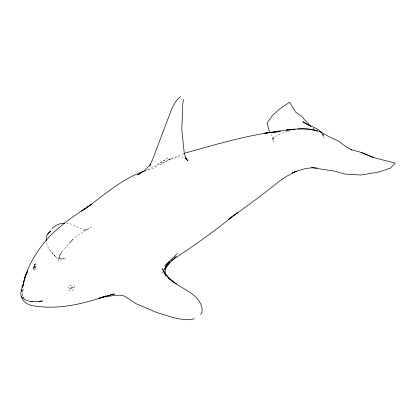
<?xml version="1.0" encoding="UTF-8"?>
<svg xmlns="http://www.w3.org/2000/svg" width="416" height="416" viewBox="0 0 416 416"><rect width="100%" height="100%" fill="white"/><g stroke="black" fill="none" stroke-linecap="round" stroke-linejoin="round"><path stroke-width="0.31" stroke-dasharray="2.08 1.56" d="M34.2 266.677L34.294 264.233L34.689 265.642C32.926 261.872 35.906 266.334 35.084 267.857L33.285 269.365L33.639 268.684L33.311 269.615L34.346 266.131L33.821 268.081M22.438 296.306L22.474 291.273L23.457 289.156L22.318 290.789M23.202 289.791C21.715 292.583 21.486 297.086 25.002 298.537M35.095 266.235L34.611 268.195L35.084 267.857M162.791 272.116L161.793 273.78L162.921 272.189M165.563 264.545L164.533 265.273L165.599 264.545M171.309 158.579L160.285 164.57L171.309 158.579L184.293 153.41M144.898 171.335L148.803 169.541L154.201 168.074L159.635 163.618L167.565 158.387L154.648 166.426L144.981 170.794M35.693 263.916C32.978 264.586 32.204 268.424 34.398 270.13M169.926 159.349L168.589 159.77L178.828 156.967L181.069 156.905L184.423 157.706M290.67 130.51C283.956 132.444 276.385 134.165 271.991 140.104L273.182 138.715L273.276 136.588L273.291 141.508L272.61 138.351L271.112 134.3M71.266 288.746L72.134 288.553M66.279 223.163L70.808 223.917L82.737 229.58L86.975 229.809L83.476 230.511L91.203 227.614C83.101 231.286 75.748 236.35 69.602 242.793L73.008 239.044C68.011 246.277 58.562 251.732 58.25 261.368L60.18 254.108L61.854 251.732L59.036 256.781L61.703 259.906L56.659 257.837L52.25 252.855L56.659 257.837M313.342 128.492L314.782 129.657M313.362 128.435L314.792 129.636M322.832 134.087L323.809 134.914L323.034 134.15M23.14 297.279L23.79 297.872M55.583 256.615C51.288 252.47 46.732 247.447 46.332 241.176M322.031 133.879L323.991 137.831L322.26 133.38L323.315 136.11L322.4 134.056M74.142 286.172A3.203 2.61 -29.5 0 1 73.07 290.087A3.255 2.652 -29.4 0 1 68.817 289.796A3.203 2.61 -29.4 0 1 69.888 285.875M69.909 285.813A3.255 2.652 -29.4 0 1 74.162 286.109M64.34 258.762L59.467 258.471L65.624 259.08L64.34 258.762M35.464 268.356A3.203 0.64 -77.5 0 0 36.041 264.176A3.255 0.65 -77.5 0 0 34.85 265.647A3.203 0.64 -77.5 0 0 34.278 269.818A3.203 0.64 -77.5 0 0 35.464 268.356"/><path stroke-width="0.62" d="M183.461 99.429L182.702 104.79L181.818 129.745L184.34 154.081L186.482 159.713L185.349 157.607L187.964 160.883L186.259 159.146M21.783 289.864L21.497 291.096L22.22 286.38L23.031 285.033L22.188 287.31L23.54 283.78L23.202 284.612M22.724 285.865L23.894 280.888L23.322 285.267C25.23 271.892 32.058 259.329 39.879 248.43C52.988 229.356 72.753 216.684 91.764 204.225L81.619 211.068C102.242 197.21 120.39 179.202 144.409 171.049M24.924 277.077L24.04 280.342L25.506 275.824L27.752 270.899L24.924 277.077L25.506 275.824M21.71 289.588L20.8 292.484L21.003 296C23.421 299.744 28.236 301.382 32.49 301.631M165.064 269.594L166.78 265.47L167.58 264.576M166.114 266.578L166.78 265.47L176.197 256.636L174.694 257.811M47.762 233.979L50.71 231.015C47.601 233.095 45.562 236.86 46.254 240.62M164.804 269.542L170.071 262.132M150.446 164.84L149.729 165.844L152.797 158.985L172.234 107.63L175.365 102.066L178.61 98.03L180.736 96.58M200.554 314.33L201.947 312.307C203.164 304.652 197.761 297.965 191.849 293.8C181.782 286.317 167.284 281.476 162.479 268.767L165.812 275.319L163.306 270.603L165.714 274.898L172.354 281.32L176.342 283.967L168.475 277.664L170.206 279.568M69.784 289.115L71.417 287.784L73.013 287.394M150.706 164.294L143.848 171.148L137.54 174.975L140.4 173.498M169.166 261.591L166.634 264.118L164.798 268.606L166.634 264.118L177.486 253.328M51.99 228.561C55.385 225.207 59.987 223.122 64.787 223.122M233.184 215.826C213.574 232.066 192.712 246.589 171.444 260.546M234.198 215.041L237.754 212.285M234.811 214.557L228.358 219.539L256.63 198.957L280.935 180.076L286.936 176.103L296.639 171.148L292.23 172.957C300.019 169.676 308.266 167.196 316.831 167.939M236.298 213.408L237.791 212.259M184.293 153.41L185.406 152.984C221.338 142.828 257.603 132.267 294.986 129.329M104.291 296.504L106.023 296.02C83.382 303.976 58.781 309.681 34.7 306.02C28.917 305.614 22.958 302.276 21.247 296.442M106.023 296.02L98.119 298.548L114.598 293.899L107.245 295.719M194.438 318.666L190.18 319.769L182.848 319.483L173.602 317.725L156.666 312.473L136.001 303.644L124.275 296.031L120.208 295.142L113.911 295.558L101.457 297.378M295.064 129.34L286.478 130.099C297.008 128.586 307.939 127.738 318.193 131.17L309.093 129.132L301.99 128.882L297.56 129.163M38.927 301.293L42.578 300.976L39.941 301.361L31.673 301.371M313.633 167.716L311.714 167.622L335.135 171.262L344.692 174.044L360.87 175.027L379.018 171.954L390.447 168.111L395.2 163.14L373.87 157.638L361.213 152.417L351.026 149.557L351.79 150.004L345.181 146.099L338.478 141.112L328.354 136.354L319.415 131.191L320.393 132.018M361.213 152.417L373.87 157.638M310.435 126.121L302.676 121.649C308.604 126.277 317.039 126.953 321.88 132.943M310.986 126.438L304.242 119.522L302.931 117.364L295.469 112.008L289.65 102.206L279.854 108.8L272.418 115.575L267.114 123.006L268.923 130.302L270.015 132.298M170.274 279.552L165.464 273.718L164.991 269.043M321.74 133.089L320.746 131.643L321.391 132.761M266.973 132.933L263.999 133.333L280.348 131.477L266.973 132.933"/></g></svg>
